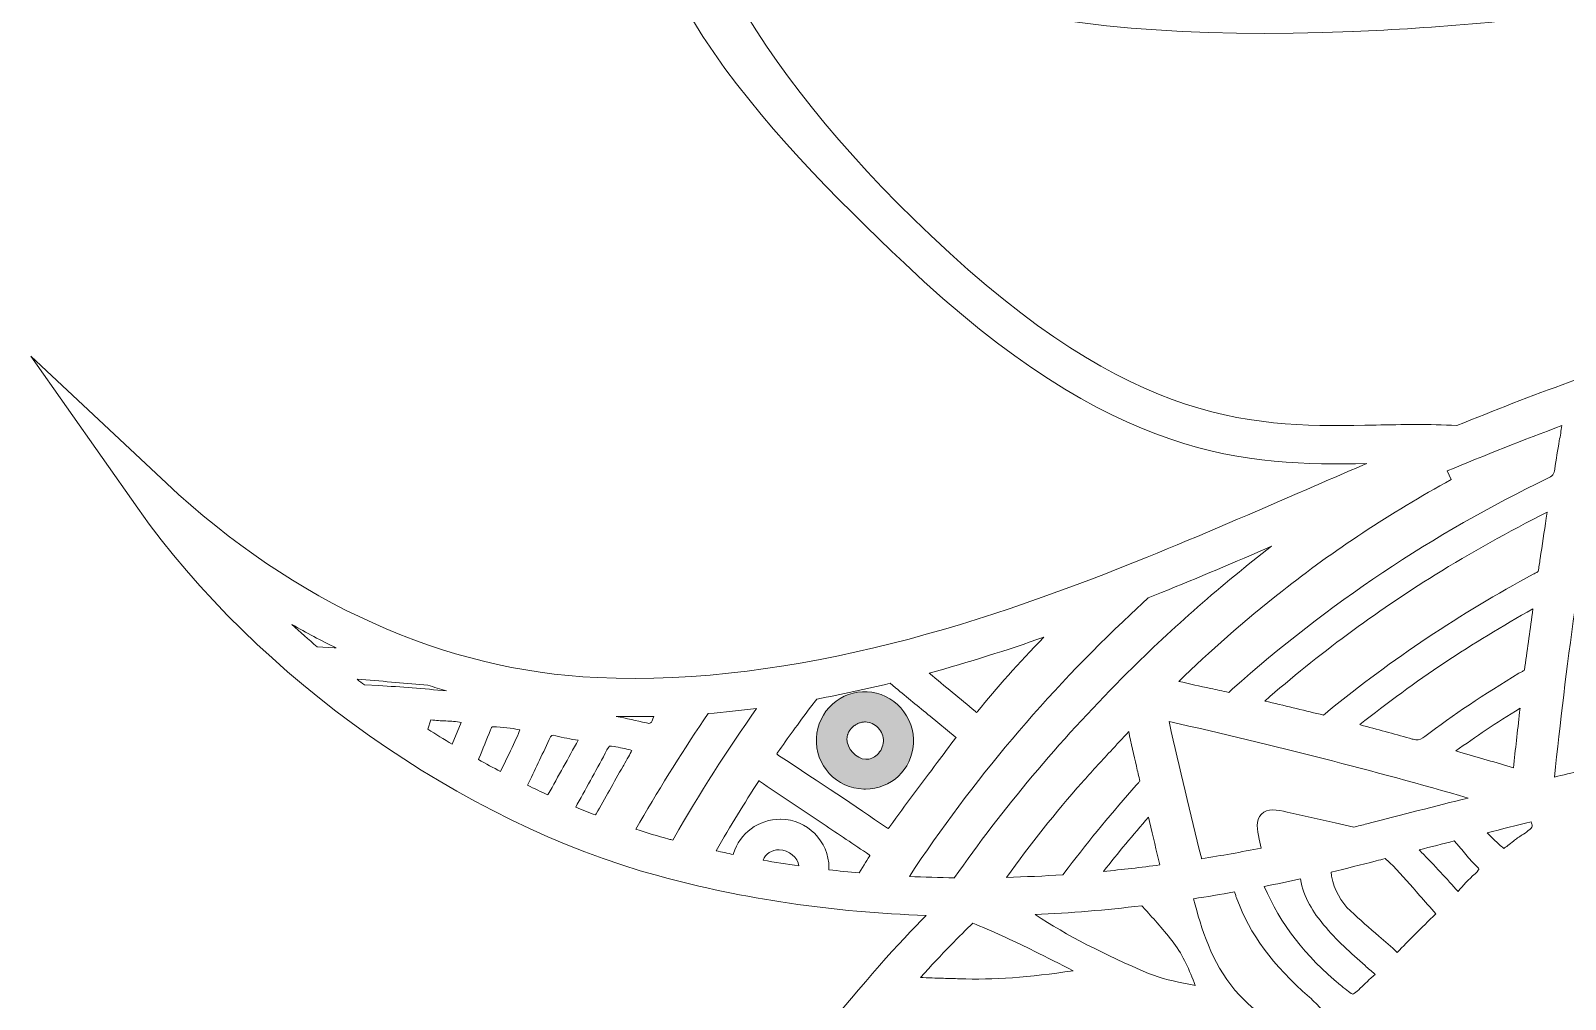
# Model space of a CAD drawing. Extents: x 126 to 2875, y -2951 to -49.
# Drawn here: x 126 to 761, y -1229 to -828 of the extents above; entities that cross this region are included whole.
import ezdxf

# ---------------------------------------------------------------- set-up
doc = ezdxf.new("R2010")
doc.units = 0
doc.header["$MEASUREMENT"] = 0
doc.layers.add('Layer 1', color=7, linetype='Continuous')

# ---------------------------------------------------------------- blocks, each defined once
blk = doc.blocks.new('block 2')
at = {"layer": 'Layer 1', "true_color": 0xd7dbf4}
h = blk.add_hatch(color=254, dxfattribs=at)
h.dxf.hatch_style = 2
edge = h.paths.add_edge_path()
edge.add_spline(control_points=[(472.1082904655314, -1102.026136994475), (466.7982476969146, -1101.752519070153), (461.7038529533975, -1103.567363381757), (457.758808078429, -1107.132898649827), (453.7673872840851, -1110.740172245332), (451.4207657636298, -1115.707033210565), (451.1510124992574, -1121.119103001813), (450.8773945749354, -1126.615422379926), (452.7409336018836, -1131.831167445811), (456.3992207087058, -1135.805583736383), (460.0745123193001, -1139.800096258687), (465.1526754910346, -1142.101887723744), (470.6984625164832, -1142.28584553727), (470.9318879773464, -1142.293574857167), (471.162994642239, -1142.297439517115), (471.3941013071317, -1142.297439517115), (481.9956364766176, -1142.296666585125), (490.6656146040687, -1134.224164885643), (491.2731391479019, -1123.634996627992), (491.5892683316533, -1118.110078766262), (489.7388691485276, -1112.809311181518), (486.0612587419646, -1108.709679908628), (482.4423911666117, -1104.674974922867), (477.4871241812243, -1102.301300782776), (472.1082904655314, -1102.026136994475)], knot_values=[0, 0, 0, 0, 1, 1, 1, 2, 2, 2, 3, 3, 3, 4, 4, 4, 5, 5, 5, 6, 6, 6, 7, 7, 7, 8, 8, 8, 8], degree=3, periodic=1)
edge = h.paths.add_edge_path()
edge.add_spline(control_points=[(476.2218345142346, -1128.12959614757), (474.8514260966558, -1129.392567018593), (473.203535094809, -1130.053423869709), (471.6167057201392, -1129.973811874779), (467.5897300542738, -1129.789854061251), (463.6261348115559, -1125.474574763262), (463.7629437737169, -1121.423638205717), (463.7786922629884, -1120.958526380964), (463.8503817050305, -1120.500370944121), (463.9692199984374, -1120.054775652119), (464.0039053214668, -1119.924536611861), (464.0697977735917, -1119.803959221481), (464.1125988824997, -1119.67603897721), (464.2164616186083, -1119.365900016368), (464.3176190927543, -1119.054215191562), (464.4659254182543, -1118.760307802515), (464.5367453118024, -1118.6198274134), (464.6365501549672, -1118.494225965096), (464.7167418488943, -1118.358189934926), (464.8734538097769, -1118.092494563492), (465.0242721642544, -1117.823320998115), (465.214026967692, -1117.57675569343), (465.3200152667732, -1117.439173799281), (465.45093062252, -1117.321108437862), (465.5662907219639, -1117.190289698625), (465.762712063829, -1116.967685285617), (465.9530465662638, -1116.739670348685), (466.1742017317965, -1116.538708031385), (466.3170009168653, -1116.409435156111), (466.4804760326797, -1116.304316405523), (466.6324537851315, -1116.18509164613), (466.8535123341599, -1116.011375181462), (467.0685806602678, -1115.830315862899), (467.3068369460771, -1115.679980590929), (467.4867368666464, -1115.566746054443), (467.6830615920071, -1115.483076166569), (467.8714637644744, -1115.384334104894), (468.1036332108606, -1115.262404083531), (468.3307785993011, -1115.130619179308), (468.5740589430306, -1115.032456816629), (468.7845862937056, -1114.947627530764), (469.0067076242203, -1114.897386951441), (469.2239981297871, -1114.831687732323), (469.4623510320898, -1114.759805057289), (469.697032507428, -1114.675748703417), (469.9419553316484, -1114.62802015307), (470.1674582396217, -1114.58434949565), (470.3993378365058, -1114.578745738727), (470.6288986374193, -1114.556910410025), (470.9148834735743, -1114.529857790389), (471.1985495137606, -1114.484061569994), (471.4883990098651, -1114.493529986878), (473.3588944247194, -1114.553045750079), (475.2402108874294, -1115.452738585984), (476.6500388364775, -1116.961501829701), (478.1124261608193, -1118.525143244682), (478.9100919740968, -1120.562591969294), (478.8397551630414, -1122.549800114579), (478.7655536920402, -1124.631305962597), (477.8117556168609, -1126.664890027259), (476.2218345142346, -1128.12959614757)], knot_values=[0, 0, 0, 0, 1, 1, 1, 2, 2, 2, 3, 3, 3, 4, 4, 4, 5, 5, 5, 6, 6, 6, 7, 7, 7, 8, 8, 8, 9, 9, 9, 10, 10, 10, 11, 11, 11, 12, 12, 12, 13, 13, 13, 14, 14, 14, 15, 15, 15, 16, 16, 16, 17, 17, 17, 18, 18, 18, 19, 19, 19, 20, 20, 20, 20], degree=3, periodic=1)
at = {"layer": 'Layer 1', "lineweight": 0}
for points, knots in [([(2818.524211011085, -1015.732724713489), (2765.289293158712, -1065.485390719678), (2703.632508347553, -1093.297995734794), (2640.235080695791, -1096.147216281504), (2556.686156676918, -1099.867337947495), (2474.704352266985, -1071.453005378458), (2412.604677425781, -1046.283827767809), (2390.459016525485, -1037.308541504462), (2368.107369249956, -1027.604960073893), (2346.484210374627, -1018.233739398871), (2338.268523024075, -1014.672068790751), (2330.02133869494, -1011.094553076851), (2321.710773942657, -1007.532882468731), (2370.513506533611, -1008.435280566591), (2426.265477410143, -1007.200521713199), (2513.091246598957, -924.6488731939098), (2568.779837052352, -871.6985875467253), (2642.166251271825, -798.1065734180011), (2625.814102099645, -711.8667832938136), (2622.521411823909, -694.4858616434612), (2611.09245295955, -653.0912957069086), (2560.08937622717, -612.5357474451012), (2565.360772396307, -622.3659931054444), (2601.863645003614, -692.8712067171673), (2569.539629198138, -747.6893791337607), (2554.200793864336, -773.7132262919258), (2526.783736794892, -791.7273724747611), (2470.034683651764, -803.9795039080473), (2455.629550161411, -807.0820529143402), (2439.863283437353, -809.4408481136379), (2422.814722542535, -811.0394647011417), (2491.942667965261, -734.7879848291814), (2533.749013419267, -634.6339696445284), (2547.109142859666, -512.9989184541464), (2561.910017528702, -378.4152274913304), (2538.086321278955, -252.2371719155199), (2515.497383882612, -170.0971096807243), (2510.843173907186, -153.2069032272702), (2505.698538584344, -136.2374712448873), (2500.205697400175, -119.648031951896), (2496.106066127286, -107.3166749896645), (2491.024424761603, -97.85057691291513), (2485.025313124243, -91.28133131671893), (2485.025313124243, -91.28133131671893), (2489.077409079779, -88.9068842446377), (2489.077409079779, -88.9068842446377), (2488.222932765257, -87.43464203744225), (2467.533475733388, -52.7519276491621), (2420.582494956543, -50.34579036550713), (2390.205494832895, -48.79451586236246), (2356.108566276253, -61.25244043789644), (2319.209759257272, -87.40304844236016), (2293.723872763872, -105.4804784318549), (2266.781782402053, -130.206379546471), (2238.636623398408, -161.3275199431009), (2186.921289837606, -191.9736936321442), (2146.460618977511, -219.3906540850694), (2111.334724709704, -247.5515615780168), (2059.017663594987, -289.5001265181108), (2001.366212353983, -329.6282433896795), (1934.359192310749, -338.9836189589023), (1877.451688109752, -346.9301327440789), (1826.290160319499, -329.1850635101327), (1772.121154157689, -310.3952800757161), (1744.150291317696, -300.6916986451652), (1715.229495062475, -290.6556598425777), (1685.517216449891, -284.5295941259246), (1598.596763092341, -266.5946734720128), (1534.898085197627, -282.0127343347631), (1500.310344827599, -329.0583992803258), (1465.72260445755, -282.0127343347631), (1402.023926562834, -266.610421961308), (1315.1034732053, -284.5295941259246), (1285.391194592718, -290.6556598425777), (1256.470398337496, -300.6916986451652), (1228.499535497503, -310.3952800757161), (1174.330529335674, -329.1850635101327), (1123.169001545441, -346.9301327440789), (1066.261497344426, -338.9836189589023), (999.2544773011896, -329.6282433896795), (941.6030260601883, -289.5001265181108), (889.2859649454886, -247.5515615780168), (854.1600706776799, -219.3906540850694), (813.7152449233608, -191.9736936321442), (761.9840662567849, -161.3275199431009), (733.8388106366192, -130.206379546471), (706.8968168913007, -105.4804784318549), (681.4110270144074, -87.40304844236016), (644.5121233789278, -61.25244043789644), (610.4150982057936, -48.77867075657923), (580.0380014656412, -50.34579036550713), (533.0872139218036, -52.7519276491621), (512.3978535064207, -87.43464203744225), (511.5430873424057, -88.9068842446377), (511.5430873424057, -88.9068842446377), (515.5954731474349, -91.28133131671893), (515.5954731474349, -91.28133131671893), (509.5960716605796, -97.85057691291513), (504.5147201443915, -107.3166749896645), (500.4306441277886, -119.648031951896), (494.9061127320592, -136.2533163506687), (489.7614774092172, -153.2226517165582), (485.1234023890656, -170.0971096807243), (462.5344649927256, -252.2371719155199), (438.7108653594814, -378.4152274913304), (453.5116434120109, -512.9989184541464), (466.8718694689187, -634.6339696445284), (508.6779250734262, -734.7879848291814), (577.8059671126566, -811.0394647011417), (560.7575028343244, -809.4408481136379), (544.9911394937817, -807.0820529143402), (530.586199236418, -803.9795039080473), (473.8368562437781, -791.7273724747611), (446.4198957908566, -773.7132262919258), (431.080963840549, -747.6893791337607), (398.7568514185705, -692.8712067171673), (435.2600138753705, -622.3659931054444), (440.5313134280032, -612.5357474451012), (389.5281400791364, -653.0912957069086), (378.0991812147613, -694.4858616434612), (374.8065875555285, -711.8667832938136), (358.4545349998525, -798.1065734180011), (431.8408526028388, -871.6985875467253), (487.5295396727206, -924.6488731939098), (574.3551156285293, -1007.200521713199), (630.1071831215822, -1008.435280566591), (678.9099157125229, -1007.532882468731), (670.5993509602404, -1011.094553076851), (662.3521666311071, -1014.672068790751), (654.1365758970524, -1018.233739398871), (632.513223788731, -1027.604960073893), (610.1617697461925, -1037.308541504462), (588.0161088458981, -1046.283827767809), (525.9164340046927, -1071.453005378458), (443.9030359996787, -1099.883183053273), (360.3858021923907, -1096.147216281504), (296.9880846911356, -1093.297995734794), (235.3315897294715, -1065.485390719678), (182.09647864409, -1015.732724713489), (182.09647864409, -1015.732724713489), (125.8695410599385, -963.1464900334086), (125.8695410599385, -963.1464900334086), (125.8695410599385, -963.1464900334086), (170.2242432836874, -1026.069337443549), (170.2242432836874, -1026.069337443549), (219.7710195311383, -1096.337357550949), (304.3963479620406, -1156.078430425852), (385.8399018577102, -1178.255781537733), (421.0133314428867, -1187.832602121987), (457.959770395727, -1193.278101221782), (496.5366127641346, -1194.591892371125), (485.6458077975376, -1205.656800268374), (470.2910307414559, -1222.35696206889), (453.0525218101839, -1244.471125990602), (422.7071152816234, -1283.39617422035), (380.7268601299556, -1347.015433353128), (353.0408227281232, -1429.060618186209), (321.9039338421835, -1521.347538347605), (314.8438764326029, -1617.623367274384), (332.0665402580753, -1715.181490371939), (353.5315379250196, -1836.784947967237), (412.9718436394805, -1960.620246682542), (508.7570539858634, -2083.268321861808), (508.7570539858634, -2083.268321861808), (517.3525407928164, -2094.254004230128), (517.3525407928164, -2094.254004230128), (517.3525407928164, -2094.254004230128), (522.3863569916421, -2081.242080651053), (522.3863569916421, -2081.242080651053), (522.5921501338753, -2080.70373352028), (544.0255542057503, -2026.566417570048), (607.2807623714207, -1966.445448622244), (618.5514634109122, -1955.744591692084), (631.6267674131532, -1944.410703462454), (646.6807773087739, -1932.902519069155), (644.9237096633997, -1962.852087802548), (643.5939767917744, -2025.774935212688), (654.9913420610565, -2105.746343517647), (664.2358985062901, -2170.695432138538), (680.0497005476964, -2233.270073687368), (701.9578780942002, -2291.744697497306), (729.3589934413458, -2364.830054706832), (766.4320966239784, -2431.678623692198), (812.1639704202144, -2490.438459406301), (814.047605678893, -2493.208647657062), (839.6283695740212, -2531.247336127706), (859.4944608039577, -2587.315822653989), (878.3161276829424, -2640.424366126066), (895.7287395448684, -2721.139721471016), (871.8733530835625, -2804.055614190402), (871.8733530835625, -2804.055614190402), (865.620719753605, -2825.8368376576), (865.620719753605, -2825.8368376576), (865.620719753605, -2825.8368376576), (884.077949199499, -2812.682694592422), (884.077949199499, -2812.682694592422), (885.6450688084215, -2811.574696585325), (922.9239651332982, -2784.711445286444), (954.1558280374547, -2735.73460976483), (978.8026968561198, -2697.078735100473), (1003.275269511139, -2637.970693525043), (992.890928230735, -2564.046318640805), (993.4768106788588, -2564.790265680793), (994.0306164494259, -2565.486677403434), (994.5372733686027, -2566.167244020293), (1016.207967561287, -2595.309871756534), (1039.762683478658, -2622.726928825963), (1064.504236466061, -2647.626932871237), (1109.207144551116, -2692.646356606048), (1155.366642970602, -2726.775168607262), (1201.715702960541, -2749.110584311009), (1255.678915980135, -2775.103127723607), (1310.132940813114, -2785.138876676698), (1363.637032230862, -2778.933778664112), (1378.865338290151, -2809.500920057202), (1404.335186444764, -2833.213700566437), (1428.997707136231, -2856.198379141457), (1455.195850458064, -2880.591726267532), (1479.93759667846, -2903.623940159923), (1493.044397659262, -2933.90586964885), (1493.044397659262, -2933.90586964885), (1500.310344827599, -2950.66960510549), (1500.310344827599, -2950.66960510549), (1500.310344827599, -2950.66960510549), (1507.576291995912, -2933.90586964885), (1507.576291995912, -2933.90586964885), (1520.683092976713, -2903.623940159923), (1545.424839197127, -2880.591726267532), (1571.622982518944, -2856.198379141457), (1596.285503210416, -2833.213700566437), (1621.755351365024, -2809.500920057202), (1636.983657424313, -2778.933778664112), (1690.487748842061, -2785.138876676698), (1744.941773675058, -2775.103127723607), (1798.904986694641, -2749.110584311009), (1845.254046684571, -2726.775168607262), (1891.429390209851, -2692.646356606048), (1936.11645318913, -2647.626932871237), (1960.858006176535, -2622.726928825963), (1984.412722093886, -2595.325716862313), (2006.083416286572, -2566.183475592075), (2006.590073205767, -2565.502522509229), (2007.143878976316, -2564.790265680793), (2007.729761424442, -2564.046318640805), (1997.345420144036, -2637.970693525043), (2021.817992799057, -2697.078735100473), (2046.464861617736, -2735.73460976483), (2077.696724521895, -2784.711445286444), (2114.975620846755, -2811.574696585325), (2116.542740455694, -2812.682694592422), (2116.542740455694, -2812.682694592422), (2134.999969901572, -2825.8368376576), (2134.999969901572, -2825.8368376576), (2134.999969901572, -2825.8368376576), (2128.747336571629, -2804.055614190402), (2128.747336571629, -2804.055614190402), (2104.891950110308, -2721.139721471016), (2122.304561972232, -2640.424366126066), (2141.126228851215, -2587.315822653989), (2161.008165186951, -2531.215645916132), (2186.588929082074, -2493.176957445488), (2188.45671923496, -2490.438459406301), (2234.188593031202, -2431.678623692198), (2271.261696213827, -2364.830054706832), (2298.647063071698, -2291.744697497306), (2320.570892490974, -2233.270073687368), (2336.384694532397, -2170.695432138538), (2345.629347594117, -2105.746343517647), (2357.026616246912, -2025.774935212688), (2355.696979991775, -1962.852087802548), (2353.939912346399, -1932.902519069155), (2368.993922242036, -1944.410703462454), (2382.069226244264, -1955.744591692084), (2393.339734050762, -1966.445448622244), (2456.594942216434, -2026.566417570048), (2478.028346288309, -2080.70373352028), (2478.234332663535, -2081.242080651053), (2478.234332663535, -2081.242080651053), (2483.252207140078, -2094.285694441702), (2483.252207140078, -2094.285694441702), (2483.252207140078, -2094.285694441702), (2491.863828902322, -2083.268321861808), (2491.863828902322, -2083.268321861808), (2587.648652782704, -1960.620246682542), (2647.089055113651, -1836.784947967237), (2668.5541493971, -1715.181490371939), (2685.777006455581, -1617.623367274384), (2678.716659196485, -1521.347538347605), (2647.579866927052, -1429.060618186209), (2619.893829525237, -1347.015433353128), (2577.913574373568, -1283.39617422035), (2547.568264461497, -1244.471125990602), (2530.329562297233, -1222.35696206889), (2514.974881857637, -1205.656800268374), (2504.083883658048, -1194.591892371125), (2542.660919259466, -1193.278101221782), (2579.607454828794, -1187.832602121987), (2614.780884413969, -1178.255781537733), (2696.224341693134, -1156.078430425852), (2780.84957350753, -1096.337357550949), (2830.396446371487, -1026.069337443549), (2830.396446371487, -1026.069337443549), (2874.751148595235, -963.1464900334086), (2874.751148595235, -963.1464900334086), (2874.751148595235, -963.1464900334086), (2818.524211011085, -1015.732724713489), (2818.524211011085, -1015.732724713489)], [0, 0, 0, 0, 1, 1, 1, 2, 2, 2, 3, 3, 3, 4, 4, 4, 5, 5, 5, 6, 6, 6, 7, 7, 7, 8, 8, 8, 9, 9, 9, 10, 10, 10, 11, 11, 11, 12, 12, 12, 13, 13, 13, 14, 14, 14, 15, 15, 15, 16, 16, 16, 17, 17, 17, 18, 18, 18, 19, 19, 19, 20, 20, 20, 21, 21, 21, 22, 22, 22, 23, 23, 23, 24, 24, 24, 25, 25, 25, 26, 26, 26, 27, 27, 27, 28, 28, 28, 29, 29, 29, 30, 30, 30, 31, 31, 31, 32, 32, 32, 33, 33, 33, 34, 34, 34, 35, 35, 35, 36, 36, 36, 37, 37, 37, 38, 38, 38, 39, 39, 39, 40, 40, 40, 41, 41, 41, 42, 42, 42, 43, 43, 43, 44, 44, 44, 45, 45, 45, 46, 46, 46, 47, 47, 47, 48, 48, 48, 49, 49, 49, 50, 50, 50, 51, 51, 51, 52, 52, 52, 53, 53, 53, 54, 54, 54, 55, 55, 55, 56, 56, 56, 57, 57, 57, 58, 58, 58, 59, 59, 59, 60, 60, 60, 61, 61, 61, 62, 62, 62, 63, 63, 63, 64, 64, 64, 65, 65, 65, 66, 66, 66, 67, 67, 67, 68, 68, 68, 69, 69, 69, 70, 70, 70, 71, 71, 71, 72, 72, 72, 73, 73, 73, 74, 74, 74, 75, 75, 75, 76, 76, 76, 77, 77, 77, 78, 78, 78, 79, 79, 79, 80, 80, 80, 81, 81, 81, 82, 82, 82, 83, 83, 83, 84, 84, 84, 85, 85, 85, 86, 86, 86, 87, 87, 87, 88, 88, 88, 89, 89, 89, 90, 90, 90, 91, 91, 91, 92, 92, 92, 93, 93, 93, 94, 94, 94, 95, 95, 95, 96, 96, 96, 97, 97, 97, 98, 98, 98, 99, 99, 99, 100, 100, 100, 101, 101, 101, 102, 102, 102, 102]), ([(498.4519382343869, -913.1882241179846), (423.4353138323213, -841.8599345538332), (387.1536930070552, -774.6156243897858), (390.5729508960912, -713.3072386729491), (391.7917680272012, -691.6839831811267), (397.9812141670036, -673.5748629800582), (405.5002965619251, -659.1699227226964), (398.4402391523263, -687.7582616059008), (396.8256808425367, -724.0714760262363), (417.8157118018707, -756.3323046415753), (452.7359095439397, -810.0104989899792), (538.453487492653, -834.2457815241887), (673.163746068768, -828.721250128463), (673.163746068768, -828.721250128463), (673.2112813861413, -828.7687854458163), (673.2112813861413, -828.7687854458163), (673.2271264919173, -828.7529403400367), (673.258816703491, -828.7370952342408), (673.2745651927844, -828.721250128463), (706.9442555921696, -827.3440785559724), (743.6690562969789, -824.0989235975867), (783.4489673072248, -819.0018235921161), (951.7496907537998, -797.4101616953631), (1079.985677751935, -825.4127147469299), (1164.563567481976, -902.2657289398176), (1221.9301932848, -954.3928420180673), (1247.827472829679, -1019.88008453674), (1259.446572963475, -1065.643455311561), (1265.01844644358, -1087.599361408411), (1267.931047413419, -1107.227969284548), (1269.450631704992, -1122.377049814892), (1267.392893515659, -1118.435483133886), (1265.255929797381, -1114.525606664438), (1263.023895444386, -1110.647227173573), (1221.344504069685, -1038.100023861822), (1151.820624235271, -981.540725522138), (1072.276647320566, -955.5008400251845), (995.5345488681969, -930.3633526261074), (904.9415091620222, -931.3764732314739), (810.2803351615357, -958.4609763123954), (778.2884868786014, -967.6105587393904), (746.9300563611405, -979.2928460633411), (716.188812037396, -991.8458412736), (716.188812037396, -991.8458412736), (716.1729669316037, -991.8458412736), (716.1729669316037, -991.8458412736), (716.1729669316037, -991.8458412736), (716.1729669316037, -991.8458412736), (716.1571218258223, -991.8458412736), (704.8230403631778, -991.1809265295451), (693.6157197468356, -991.402564777567), (682.7881985868835, -991.624009792582), (633.7479826421213, -992.6056334193854), (583.0455764537155, -993.6185607917778), (498.4519382343869, -913.1882241179846)], [0, 0, 0, 0, 1, 1, 1, 2, 2, 2, 3, 3, 3, 4, 4, 4, 5, 5, 5, 6, 6, 6, 7, 7, 7, 8, 8, 8, 9, 9, 9, 10, 10, 10, 11, 11, 11, 12, 12, 12, 13, 13, 13, 14, 14, 14, 15, 15, 15, 16, 16, 16, 17, 17, 17, 18, 18, 18, 18]), ([(713.893493877752, -1014.18125697735), (713.893493877752, -1014.18125697735), (712.1838649332285, -1010.635431475024), (712.1838649332285, -1010.635431475024), (727.886847850642, -1004.097972706906), (743.7323401036219, -997.7661138480235), (759.7359935649938, -991.8458412736), (759.3877877036857, -993.9511147803059), (759.0237367365798, -996.0405431812105), (758.6438406636744, -998.1301648151293), (757.9791191526101, -1001.929125544062), (757.2825141969815, -1005.870692225068), (756.7443602992216, -1009.812258906089), (756.4751867338282, -1011.854345222637), (755.7785817781923, -1012.725053108925), (753.6735015045024, -1013.738173714308), (706.5010757126211, -1036.485368935528), (662.6529337915699, -1065.786061263636), (623.3478928724462, -1100.864420214091), (623.0629708177576, -1101.117748673674), (622.7780487630944, -1101.386922239068), (622.4931267084239, -1101.67174767723), (622.3031786719721, -1101.87773405247), (622.0340051065969, -1102.130869279059), (621.8282119643691, -1102.320817315507), (619.2955070674097, -1101.750973206174), (616.7469570646745, -1101.196974202616), (614.2141555512289, -1100.64297519906), (609.9243830088953, -1099.708886889624), (605.507849620265, -1098.743301601593), (601.154696654784, -1097.730180996225), (613.8342594783235, -1085.335636843836), (627.8593036627872, -1073.083505410534), (643.9264341638109, -1060.356407269621), (665.0906646702942, -1043.577019940196), (688.6293422488679, -1028.048043336948), (713.893493877752, -1014.18125697735)], [0, 0, 0, 0, 1, 1, 1, 2, 2, 2, 3, 3, 3, 4, 4, 4, 5, 5, 5, 6, 6, 6, 7, 7, 7, 8, 8, 8, 9, 9, 9, 10, 10, 10, 11, 11, 11, 12, 12, 12, 12]), ([(821.5508429680385, -1026.607684574303), (821.5508429680385, -1026.607684574303), (830.4787871470116, -1032.971233644759), (830.4787871470116, -1032.971233644759), (840.4671940157377, -1040.110419966797), (850.2026588908784, -1047.977708223028), (859.6053765444785, -1055.576016146895), (869.4038353767601, -1063.490839720498), (879.5506933033457, -1071.674643626484), (890.06160219705, -1079.13034559826), (891.1379099925934, -1079.890137744045), (892.8793257651841, -1081.124896597437), (893.370137578585, -1081.726430918348), (893.1799963091407, -1082.913654454389), (891.1854453099431, -1086.459673189724), (889.5549452778732, -1089.324738842211), (889.1908943107655, -1089.989653586272), (888.8109982378619, -1090.638529991556), (888.4311021649801, -1091.287599629821), (886.5316218005037, -1094.595941778358), (884.5687610129016, -1098.031044773175), (883.1440541230413, -1101.909231031035), (883.065021827103, -1102.130869279059), (883.0016414039555, -1102.304972209715), (882.9224158750321, -1102.463230034591), (882.7324678385803, -1102.33666242129), (882.4791393789792, -1102.178404596427), (882.1784688350208, -1101.940921242609), (871.2876638684311, -1093.836149632571), (860.1437236752308, -1085.715532916724), (849.3636412161459, -1077.848244660488), (839.3908862202179, -1070.56664561937), (829.0857704687378, -1063.047563224449), (819.018138071081, -1055.560171041099), (817.023587071887, -1054.087928833887), (814.9658488825489, -1052.821673001912), (812.9712978833732, -1051.6027592543), (810.1694194210368, -1049.893033693283), (807.5257987835639, -1048.294223872783), (805.2779193247816, -1046.204795471858), (802.1912154242864, -1043.37122679795), (799.595323337172, -1043.450259093901), (797.9648233051021, -1044.004451330449), (794.0864438142316, -1045.33408758557), (793.3108065626539, -1049.95641411643), (793.0574781030709, -1051.475998408003), (792.0918928150395, -1057.269703369122), (791.0946173154452, -1063.079253436023), (790.1131869216379, -1068.888610269929), (788.1029840496731, -1080.713310312978), (786.0133624157506, -1092.94959664049), (784.0980369454983, -1105.011973270337), (782.8949683036835, -1112.562745876832), (781.6918996618433, -1120.619788936525), (780.3145348563603, -1130.386944023217), (780.3145348563603, -1130.386944023217), (780.1089349471231, -1131.874838103216), (780.1089349471231, -1131.874838103216), (779.3966781187091, -1132.048941033872), (778.684228057281, -1132.207198858749), (777.9559328900768, -1132.365649916617), (777.9559328900768, -1132.365649916617), (777.9400877842791, -1132.349804810839), (777.9400877842791, -1132.349804810839), (777.9400877842791, -1132.349804810839), (777.9244359114955, -1132.365649916617), (777.9244359114955, -1132.365649916617), (770.9435074143321, -1133.964266504125), (763.8360113038898, -1135.610611641994), (756.6334445587008, -1137.320143970015), (761.2240808779889, -1092.648926096532), (767.7775779848916, -1045.88808658913), (776.6579868465133, -994.3783529375651), (776.6579868465133, -994.3627010647615), (776.6579868465133, -994.3468559589855), (776.6738319523074, -994.3310108531878), (776.7372123754549, -994.3783529375651), (776.8003995656118, -994.4258882549166), (776.8796250945352, -994.4734235722863), (791.6804997635691, -1005.301041348725), (806.8608840395018, -1016.12846589217), (821.5508429680385, -1026.607684574303)], [0, 0, 0, 0, 1, 1, 1, 2, 2, 2, 3, 3, 3, 4, 4, 4, 5, 5, 5, 6, 6, 6, 7, 7, 7, 8, 8, 8, 9, 9, 9, 10, 10, 10, 11, 11, 11, 12, 12, 12, 13, 13, 13, 14, 14, 14, 15, 15, 15, 16, 16, 16, 17, 17, 17, 18, 18, 18, 19, 19, 19, 20, 20, 20, 21, 21, 21, 22, 22, 22, 23, 23, 23, 24, 24, 24, 25, 25, 25, 26, 26, 26, 27, 27, 27, 27]), ([(753.2619152200232, -1030.185200288219), (752.3912073337387, -1035.947021804755), (751.5521896590062, -1041.424211116124), (750.7131719842973, -1046.853865110137), (750.4441916519127, -1048.658274839891), (750.1591729807378, -1050.46287780262), (749.8899994153626, -1052.267480765364), (749.6368641887539, -1052.457428801812), (749.05098174063, -1052.758292578765), (748.6395886891669, -1052.963892488002), (748.3704151237898, -1053.106498440093), (748.1172798971811, -1053.233066053381), (747.8637582045894, -1053.375478772476), (717.8033703471856, -1069.521834802414), (689.2467216755731, -1088.596443675007), (663.0169847586758, -1110.045692852662), (662.716217598213, -1110.283176206465), (662.4312955435425, -1110.536504666063), (662.1463734888721, -1110.789639892668), (661.8297612226352, -1111.074658563826), (661.3707362373107, -1111.470399742506), (661.0858141826238, -1111.660347778954), (653.6458607001432, -1109.919125239359), (646.2059072176571, -1108.130367382408), (638.2593934324805, -1106.215041912155), (638.2593934324805, -1106.215041912155), (636.708118929334, -1105.850990945049), (636.708118929334, -1105.850990945049), (658.9804440594316, -1086.427982978148), (682.329173601559, -1069.126093623732), (707.1817389459711, -1053.644652337853), (722.0932395060236, -1044.368502297555), (737.5588356861235, -1035.72557678974), (753.6418112929287, -1027.699837475622), (753.6418112929287, -1027.699837475622), (753.2619152200232, -1030.185200288219), (753.2619152200232, -1030.185200288219)], [0, 0, 0, 0, 1, 1, 1, 2, 2, 2, 3, 3, 3, 4, 4, 4, 5, 5, 5, 6, 6, 6, 7, 7, 7, 8, 8, 8, 9, 9, 9, 10, 10, 10, 11, 11, 11, 12, 12, 12, 12]), ([(489.5873744785631, -1178.445536341174), (515.7062922714513, -1138.934798896309), (546.5108204018406, -1102.447384928812), (581.1618445785325, -1069.996608277042), (581.1618445785325, -1069.996608277042), (588.4909789370204, -1063.142440626176), (588.4909789370204, -1063.142440626176), (590.3272721113235, -1062.414338691964), (592.163468669135, -1061.670198418964), (593.9680716318808, -1060.942096484752), (609.1961844581792, -1054.76868868374), (624.4718326018256, -1048.278378766987), (639.5415909867561, -1041.78826208323), (618.8680756771546, -1057.696941526385), (598.843630005852, -1075.22046912881), (579.895492130051, -1094.089478092155), (553.7765743371629, -1120.081828271756), (530.2854320759552, -1147.783710779364), (510.0550966459132, -1176.435140236201), (510.0550966459132, -1176.435140236201), (508.2821838947466, -1178.920503048797), (508.2821838947466, -1178.920503048797), (508.2821838947466, -1178.920503048797), (508.3613128071838, -1179.015573683519), (508.3613128071838, -1179.015573683519), (502.0611441598749, -1178.936348154577), (495.7925691076371, -1178.746400118127), (489.5873744785631, -1178.445536341174)], [0, 0, 0, 0, 1, 1, 1, 2, 2, 2, 3, 3, 3, 4, 4, 4, 5, 5, 5, 6, 6, 6, 7, 7, 7, 8, 8, 8, 9, 9, 9, 9]), ([(744.2230553005365, -1093.076357486785), (743.9539783516475, -1093.266305523221), (743.4474180489569, -1093.535479088612), (743.0833670818511, -1093.725233892053), (742.6876259031715, -1093.947065373071), (742.2918847244919, -1094.152665282309), (741.9277371408925, -1094.374496763325), (727.4595130768912, -1103.064957588511), (714.7165698301806, -1111.612812461604), (702.9709986995686, -1120.524911534794), (702.7019217506977, -1120.714859571246), (702.4644383968962, -1120.889155734894), (702.2112065537831, -1121.047220326778), (700.8181898755147, -1121.93377331886), (699.6942501461353, -1122.092031143722), (698.1271305371893, -1121.696289965041), (698.0163114131801, -1121.664792986476), (697.9054922891692, -1121.64894788068), (697.7947697816571, -1121.617257669106), (691.2571177805485, -1119.701932198854), (684.624491761203, -1117.928826214689), (677.5961245631961, -1116.061036061807), (677.0737191547078, -1115.918430109716), (676.5354686404435, -1115.776017390632), (676.0131598484759, -1115.633604671551), (699.0135869127671, -1097.397820240692), (722.5839547029218, -1081.647398622414), (747.6898485069278, -1067.748922051258), (747.6898485069278, -1067.748922051258), (747.4838621317076, -1069.300196554403), (747.4838621317076, -1069.300196554403), (746.3758641245904, -1077.49984556617), (745.3311499241418, -1085.303946632263), (744.2230553005365, -1093.076357486785)], [0, 0, 0, 0, 1, 1, 1, 2, 2, 2, 3, 3, 3, 4, 4, 4, 5, 5, 5, 6, 6, 6, 7, 7, 7, 8, 8, 8, 9, 9, 9, 10, 10, 10, 11, 11, 11, 11]), ([(251.4303138255482, -1083.847549530847), (251.4303138255482, -1083.847549530847), (244.4494819448964, -1083.404466267792), (244.4494819448964, -1083.404466267792), (240.8878113367746, -1080.365104451652), (237.3735794295162, -1077.262555445359), (233.9385730511867, -1074.112471121713), (240.0013549611967, -1077.626606412465), (246.1432657836276, -1080.855916265053), (252.3326153069238, -1083.895084848198), (252.3326153069238, -1083.895084848198), (251.4303138255482, -1083.847549530847), (251.4303138255482, -1083.847549530847)], [0, 0, 0, 0, 1, 1, 1, 2, 2, 2, 3, 3, 3, 4, 4, 4, 4]), ([(545.2760615484449, -1079.431209375209), (534.7968428663144, -1090.274479024451), (525.7580795633157, -1100.357956527889), (517.7958172888457, -1110.172453698957), (517.6533079532792, -1110.34636339662), (517.5267403399748, -1110.473124242915), (517.4317663217398, -1110.584039983432), (517.2575667745978, -1110.473124242915), (517.0517736323536, -1110.299021312258), (516.7826966834755, -1110.077383064236), (510.6724760726038, -1104.980283058763), (504.4039010203824, -1099.788112418551), (497.7554298952555, -1094.326961445973), (514.2024564691501, -1089.815357422623), (530.0954840395034, -1084.749947628707), (545.2760615484449, -1079.431209375209)], [0, 0, 0, 0, 1, 1, 1, 2, 2, 2, 3, 3, 3, 4, 4, 4, 5, 5, 5, 5]), ([(264.0465928424501, -1099.170732991848), (263.0334722370799, -1098.410940846061), (262.0203516316933, -1097.635303594494), (261.007231026314, -1096.859666342916), (265.946073206921, -1097.223717310022), (270.6158384386463, -1097.587768277128), (275.158939440581, -1097.983509455808), (275.158939440581, -1097.983509455808), (290.2763297593492, -1099.281455499371), (290.2763297593492, -1099.281455499371), (292.8564733571702, -1100.120473174084), (295.452558677277, -1100.911955531443), (298.0486439973674, -1101.67174767723), (288.4558816908257, -1100.706355622207), (279.1163512273806, -1099.962215349209), (269.9827105226514, -1099.487441874593), (269.9827105226514, -1099.487441874593), (264.0465928424501, -1099.170732991848), (264.0465928424501, -1099.170732991848)], [0, 0, 0, 0, 1, 1, 1, 2, 2, 2, 3, 3, 3, 4, 4, 4, 5, 5, 5, 6, 6, 6, 6]), ([(480.8335332302277, -1158.642632301389), (480.6435851937813, -1158.531909793866), (480.4061984564787, -1158.389497074784), (480.08958619024, -1158.16785882676), (467.2359204360246, -1149.350830388288), (453.0525218101839, -1139.868887205761), (435.449961911806, -1128.329012600891), (435.1017560504979, -1128.107374352865), (434.8642726966909, -1127.933271422211), (434.6901697660187, -1127.790665470118), (434.8009888900351, -1127.600910666679), (434.9592467149077, -1127.347388974085), (435.165039857141, -1127.046718430127), (439.1541418555162, -1121.332238997935), (443.5864237334345, -1115.237863492872), (448.7152139504951, -1108.415192820588), (448.7152139504951, -1108.415192820588), (451.27960905901, -1105.011973270337), (451.27960905901, -1105.011973270337), (461.5372861096248, -1103.12814477865), (471.6523572081487, -1100.943645743018), (481.5934219925193, -1098.50581824779), (481.5934219925193, -1098.50581824779), (483.872895046371, -1100.389646739462), (483.872895046371, -1100.389646739462), (488.6376342963258, -1104.299523208909), (493.4022769297744, -1108.209592911353), (498.1670161797183, -1112.119469380785), (498.1670161797183, -1112.119469380785), (508.6146412667831, -1120.667324253876), (508.6146412667831, -1120.667324253876), (508.6146412667831, -1120.667324253876), (508.8995633214481, -1120.90480760768), (508.8995633214481, -1120.90480760768), (508.8204344090109, -1121.031375220982), (508.7254603907759, -1121.142290961499), (508.6304863725591, -1121.269051807796), (506.1452201764687, -1124.608890934898), (503.6282637688028, -1127.949116527989), (501.127152466931, -1131.289148888085), (494.6687259947439, -1139.91622929012), (487.9727195522692, -1148.828328363314), (481.5458866751515, -1157.740427436507), (481.2451195147069, -1158.16785882676), (481.0077327773915, -1158.452877497932), (480.8335332302277, -1158.642632301389)], [0, 0, 0, 0, 1, 1, 1, 2, 2, 2, 3, 3, 3, 4, 4, 4, 5, 5, 5, 6, 6, 6, 7, 7, 7, 8, 8, 8, 9, 9, 9, 10, 10, 10, 11, 11, 11, 12, 12, 12, 13, 13, 13, 14, 14, 14, 15, 15, 15, 15]), ([(472.1082904655314, -1102.026136994475), (466.7982476969146, -1101.752519070153), (461.7038529533975, -1103.567363381757), (457.758808078429, -1107.132898649827), (453.7673872840851, -1110.740172245332), (451.4207657636298, -1115.707033210565), (451.1510124992574, -1121.119103001813), (450.8773945749354, -1126.615422379926), (452.7409336018836, -1131.831167445811), (456.3992207087058, -1135.805583736383), (460.0745123193001, -1139.800096258687), (465.1526754910346, -1142.101887723744), (470.6984625164832, -1142.28584553727), (470.9318879773464, -1142.293574857167), (471.162994642239, -1142.297439517115), (471.3941013071317, -1142.297439517115), (481.9956364766176, -1142.296666585125), (490.6656146040687, -1134.224164885643), (491.2731391479019, -1123.634996627992), (491.5892683316533, -1118.110078766262), (489.7388691485276, -1112.809311181518), (486.0612587419646, -1108.709679908628), (482.4423911666117, -1104.674974922867), (477.4871241812243, -1102.301300782776), (472.1082904655314, -1102.026136994475)], [0, 0, 0, 0, 1, 1, 1, 2, 2, 2, 3, 3, 3, 4, 4, 4, 5, 5, 5, 6, 6, 6, 7, 7, 7, 8, 8, 8, 8]), ([(391.6493553081209, -1163.423216657126), (391.0953563045632, -1163.280803938029), (390.5412606845175, -1163.138391218945), (389.9872616809635, -1162.99578526687), (385.4599091683185, -1161.761219646454), (380.9326532721834, -1160.399893179758), (376.4053973760483, -1158.927650972546), (385.1433935185842, -1143.58862240575), (394.5936464895358, -1128.344857706668), (404.5188661681123, -1113.623208566578), (404.5188661681123, -1113.623208566578), (406.275933813492, -1111.027123246469), (406.275933813492, -1111.027123246469), (413.0193789568466, -1110.488969348709), (419.7152887828352, -1109.776712520277), (426.3796050137362, -1108.921849739769), (414.1749122813135, -1126.207700755398), (402.6825729937982, -1144.222040171244), (392.1717607165929, -1162.50516668646), (392.1717607165929, -1162.50516668646), (391.6493553081209, -1163.423216657126), (391.6493553081209, -1163.423216657126)], [0, 0, 0, 0, 1, 1, 1, 2, 2, 2, 3, 3, 3, 4, 4, 4, 5, 5, 5, 6, 6, 6, 7, 7, 7, 7]), ([(742.3868587427196, -1108.842624210842), (742.3868587427196, -1108.842624210842), (742.2127558120492, -1110.425588925562), (742.2127558120492, -1110.425588925562), (741.3104543306954, -1118.435483133886), (740.4714366559629, -1125.922875317236), (739.6482640870299, -1133.473647923733), (732.4457939583508, -1131.352336078238), (725.1958851288045, -1129.231217465756), (717.4393193800797, -1126.967492901185), (717.4393193800797, -1126.967492901185), (715.8563546653595, -1126.508564532351), (715.8563546653595, -1126.508564532351), (723.9136875745453, -1120.651479148099), (732.3349748343398, -1115.032070350626), (742.3868587427196, -1108.842624210842)], [0, 0, 0, 0, 1, 1, 1, 2, 2, 2, 3, 3, 3, 4, 4, 4, 5, 5, 5, 5]), ([(300.32811705123, -1123.73837628159), (296.9405493737622, -1121.696289965041), (293.5846719078863, -1119.606861564131), (290.2446395477737, -1117.453859507083), (290.2446395477737, -1117.453859507083), (291.5268371020493, -1113.623208566578), (291.5268371020493, -1113.623208566578), (293.6322072252415, -1113.95556932211), (295.6741969252862, -1114.034794851035), (297.6687479244783, -1114.114020379981), (299.916530766769, -1114.193052675912), (302.0535911015349, -1114.27227820484), (304.0797356958037, -1114.731206573673), (304.0797356958037, -1114.731206573673), (300.32811705123, -1123.73837628159), (300.32811705123, -1123.73837628159)], [0, 0, 0, 0, 1, 1, 1, 2, 2, 2, 3, 3, 3, 4, 4, 4, 5, 5, 5, 5]), ([(324.5157676515801, -1126.397842024842), (324.5157676515801, -1126.397842024842), (320.3684078283322, -1135.056612638451), (320.3684078283322, -1135.056612638451), (317.3132975229009, -1133.441957712159), (314.2581872174696, -1131.795612574289), (311.2347671236193, -1130.086080246265), (311.2347671236193, -1130.086080246265), (311.4247151600657, -1129.626958644436), (311.4247151600657, -1129.626958644436), (313.0392734698553, -1125.685391963416), (314.6380832903569, -1121.75967038819), (316.2052028992975, -1117.802258601387), (316.5851955886892, -1116.852518419168), (316.8384274317841, -1116.615035065348), (316.8384274317841, -1116.615035065348), (316.8701176433578, -1116.599189959567), (317.20247839889, -1116.472622346264), (318.3422632340635, -1116.567499747991), (318.3422632340635, -1116.567499747991), (318.6904690953934, -1116.599189959567), (318.6904690953934, -1116.599189959567), (322.5845970755336, -1116.931743948093), (326.5895441797029, -1117.295794915199), (328.3307667193012, -1117.770568389813), (327.8717417339603, -1119.464255612056), (326.1938030010215, -1122.931048818449), (324.5157676515801, -1126.397842024842)], [0, 0, 0, 0, 1, 1, 1, 2, 2, 2, 3, 3, 3, 4, 4, 4, 5, 5, 5, 6, 6, 6, 7, 7, 7, 8, 8, 8, 9, 9, 9, 9]), ([(383.7978155411611, -1112.214346782512), (382.81638514735, -1115.396121317734), (382.2939797388781, -1115.285398810225), (380.7268601299556, -1114.90550273734), (376.5953454124838, -1113.923879110534), (372.4796758008206, -1113.053364457226), (368.2530904486275, -1112.230191888291), (373.4452610888357, -1112.340914395816), (378.6373351125394, -1112.325069290018), (383.7978155411611, -1112.214346782512)], [0, 0, 0, 0, 1, 1, 1, 2, 2, 2, 3, 3, 3, 3]), ([(476.2218345142346, -1128.12959614757), (474.8514260966558, -1129.392567018593), (473.203535094809, -1130.053423869709), (471.6167057201392, -1129.973811874779), (467.5897300542738, -1129.789854061251), (463.6261348115559, -1125.474574763262), (463.7629437737169, -1121.423638205717), (463.7786922629884, -1120.958526380964), (463.8503817050305, -1120.500370944121), (463.9692199984374, -1120.054775652119), (464.0039053214668, -1119.924536611861), (464.0697977735917, -1119.803959221481), (464.1125988824997, -1119.67603897721), (464.2164616186083, -1119.365900016368), (464.3176190927543, -1119.054215191562), (464.4659254182543, -1118.760307802515), (464.5367453118024, -1118.6198274134), (464.6365501549672, -1118.494225965096), (464.7167418488943, -1118.358189934926), (464.8734538097769, -1118.092494563492), (465.0242721642544, -1117.823320998115), (465.214026967692, -1117.57675569343), (465.3200152667732, -1117.439173799281), (465.45093062252, -1117.321108437862), (465.5662907219639, -1117.190289698625), (465.762712063829, -1116.967685285617), (465.9530465662638, -1116.739670348685), (466.1742017317965, -1116.538708031385), (466.3170009168653, -1116.409435156111), (466.4804760326797, -1116.304316405523), (466.6324537851315, -1116.18509164613), (466.8535123341599, -1116.011375181462), (467.0685806602678, -1115.830315862899), (467.3068369460771, -1115.679980590929), (467.4867368666464, -1115.566746054443), (467.6830615920071, -1115.483076166569), (467.8714637644744, -1115.384334104894), (468.1036332108606, -1115.262404083531), (468.3307785993011, -1115.130619179308), (468.5740589430306, -1115.032456816629), (468.7845862937056, -1114.947627530764), (469.0067076242203, -1114.897386951441), (469.2239981297871, -1114.831687732323), (469.4623510320898, -1114.759805057289), (469.697032507428, -1114.675748703417), (469.9419553316484, -1114.62802015307), (470.1674582396217, -1114.58434949565), (470.3993378365058, -1114.578745738727), (470.6288986374193, -1114.556910410025), (470.9148834735743, -1114.529857790389), (471.1985495137606, -1114.484061569994), (471.4883990098651, -1114.493529986878), (473.3588944247194, -1114.553045750079), (475.2402108874294, -1115.452738585984), (476.6500388364775, -1116.961501829701), (478.1124261608193, -1118.525143244682), (478.9100919740968, -1120.562591969294), (478.8397551630414, -1122.549800114579), (478.7655536920402, -1124.631305962597), (477.8117556168609, -1126.664890027259), (476.2218345142346, -1128.12959614757)], [0, 0, 0, 0, 1, 1, 1, 2, 2, 2, 3, 3, 3, 4, 4, 4, 5, 5, 5, 6, 6, 6, 7, 7, 7, 8, 8, 8, 9, 9, 9, 10, 10, 10, 11, 11, 11, 12, 12, 12, 13, 13, 13, 14, 14, 14, 15, 15, 15, 16, 16, 16, 17, 17, 17, 18, 18, 18, 19, 19, 19, 20, 20, 20, 20]), ([(720.9377061815567, -1145.994759689405), (707.3083065592755, -1149.382520599862), (693.3149525863855, -1152.944191207984), (678.8941672232295, -1156.695616619563), (677.1054093662815, -1157.17058332717), (675.3166515093335, -1157.598014717423), (673.5278936523782, -1158.057136319252), (673.5278936523782, -1158.057136319252), (665.866301921872, -1156.299875440884), (665.866301921872, -1156.299875440884), (659.2336759025284, -1154.796136255089), (652.6010498832011, -1153.292397069312), (645.9684238638556, -1151.820154862096), (641.8210640406023, -1150.917949997231), (637.9111875711687, -1150.047242110926), (635.3151022510674, -1152.659172536813), (632.7348620367529, -1155.23941275114), (633.6054733065548, -1159.196824537939), (634.4603360870633, -1163.01163037265), (634.4603360870633, -1163.01163037265), (635.2834120394919, -1166.700061827067), (635.2834120394919, -1166.700061827067), (626.9728472872093, -1168.346406964934), (618.7415080638502, -1169.818455939156), (610.5416658190907, -1171.132440321491), (610.5416658190907, -1171.132440321491), (610.4625369066553, -1170.79988633295), (610.4625369066553, -1170.79988633295), (605.8719972038589, -1152.51675981773), (601.423870220161, -1133.72678315032), (597.228975079558, -1114.968689927478), (597.228975079558, -1114.968689927478), (597.0864657439679, -1114.335465394994), (597.0864657439679, -1114.335465394994), (641.2987552486184, -1124.30822039094), (681.8858971055297, -1134.692561671345), (720.9377061815567, -1145.994759689405)], [0, 0, 0, 0, 1, 1, 1, 2, 2, 2, 3, 3, 3, 4, 4, 4, 5, 5, 5, 6, 6, 6, 7, 7, 7, 8, 8, 8, 9, 9, 9, 10, 10, 10, 11, 11, 11, 12, 12, 12, 12]), ([(339.9972089374778, -1144.712658751636), (337.1637368800557, -1143.414712708087), (334.3301682061456, -1142.084883219974), (331.4966961487416, -1140.707711647479), (331.4966961487416, -1140.707711647479), (331.5125412545231, -1140.691866541687), (331.5125412545231, -1140.691866541687), (334.3935486292949, -1134.755748861484), (337.4645040405185, -1128.344857706668), (340.4879241343742, -1121.807012472564), (341.4060707215258, -1119.796809600582), (341.6593025646171, -1119.859996790738), (343.273957490911, -1120.255737969419), (346.2182486723423, -1120.968188030829), (349.3524878902108, -1121.680638092254), (352.550107531225, -1122.044689059359), (348.3869026021794, -1129.500391031135), (344.2553878847239, -1136.956093002909), (340.1397182730443, -1144.443485186257), (340.1397182730443, -1144.443485186257), (339.9972089374778, -1144.712658751636), (339.9972089374778, -1144.712658751636)], [0, 0, 0, 0, 1, 1, 1, 2, 2, 2, 3, 3, 3, 4, 4, 4, 5, 5, 5, 6, 6, 6, 7, 7, 7, 7]), ([(371.3557360714249, -1132.381301789404), (371.3557360714249, -1132.381301789404), (371.1025042283281, -1132.80873317966), (371.1025042283281, -1132.80873317966), (367.2558149490333, -1139.52048811144), (363.4884478151716, -1146.232243043209), (359.9900610137111, -1152.500914711953), (359.9900610137111, -1152.500914711953), (359.7051389590406, -1153.023223503918), (359.7051389590406, -1153.023223503918), (356.9665443033491, -1151.96256758118), (354.2122011583879, -1150.854569574083), (351.4737031192008, -1149.714881355394), (351.4737031192008, -1149.714881355394), (352.1385212467512, -1148.511812713576), (352.1385212467512, -1148.511812713576), (356.2225972633614, -1141.19833022789), (360.4490859990337, -1133.631905748593), (364.4223428916293, -1126.081133142095), (365.324644373005, -1124.371600814089), (365.387928179648, -1124.260685073572), (367.524988514414, -1124.703961569621), (367.524988514414, -1124.703961569621), (368.0631424121921, -1124.799032204344), (368.0631424121921, -1124.799032204344), (370.6117890314135, -1125.305495890529), (373.2236228408083, -1125.827804682514), (374.66417483645, -1126.286926284341), (374.046795409743, -1127.695788068391), (372.6854689430484, -1130.070235140473), (371.3557360714249, -1132.381301789404)], [0, 0, 0, 0, 1, 1, 1, 2, 2, 2, 3, 3, 3, 4, 4, 4, 5, 5, 5, 6, 6, 6, 7, 7, 7, 8, 8, 8, 9, 9, 9, 10, 10, 10, 10]), ([(584.2012063946868, -1139.947919501694), (583.9637230408689, -1140.201247961293), (583.7262396870601, -1140.438538082104), (583.5046980555444, -1140.691866541687), (573.7694264134143, -1151.630206825648), (564.2716381250912, -1163.154236324741), (555.280410139464, -1174.963091261998), (555.280410139464, -1174.963091261998), (553.1591949104741, -1177.764969724332), (553.1591949104741, -1177.764969724332), (545.3235968658, -1178.287278516298), (537.5511860112774, -1178.635677610619), (529.8263104741281, -1178.841277519854), (539.6407110286937, -1165.164632429714), (550.1040846050482, -1151.978412686974), (560.9948895716398, -1139.647055724745), (564.8573273402062, -1135.278057653468), (568.9097131452427, -1130.924904687985), (572.8196862311806, -1126.698512568801), (575.3523911281345, -1123.975859635408), (577.88519264158, -1121.253206702), (580.3862073269656, -1118.498863557035), (581.4151730381282, -1123.326789997129), (582.5232676617316, -1128.154716437224), (583.5996720737612, -1132.856268497026), (584.074542164878, -1134.929851792156), (584.5335671502189, -1136.987783214483), (585.0085338578219, -1139.061559742606), (584.8501794164576, -1139.283004757637), (584.4702833435576, -1139.678745936319), (584.2012063946868, -1139.947919501694)], [0, 0, 0, 0, 1, 1, 1, 2, 2, 2, 3, 3, 3, 4, 4, 4, 5, 5, 5, 6, 6, 6, 7, 7, 7, 8, 8, 8, 9, 9, 9, 10, 10, 10, 10]), ([(473.1878832220073, -1169.96106189123), (472.4122459704404, -1171.195627511632), (471.6523572081487, -1172.430386365038), (470.8767199565818, -1173.66495198544), (470.8767199565818, -1173.66495198544), (468.8030400449525, -1177.005177578545), (468.8030400449525, -1177.005177578545), (464.608144904344, -1176.625281505643), (460.445036591801, -1176.19785011539), (456.2975801520615, -1175.707038301987), (456.2975801520615, -1175.707038301987), (456.2975801520615, -1175.327142229104), (456.2975801520615, -1175.327142229104), (456.3134252578593, -1175.184729510005), (456.3134252578593, -1175.026471685145), (456.3134252578593, -1174.883865733053), (456.2659865569904, -1163.834802941583), (447.3063521664344, -1154.827826466662), (436.3681084989739, -1154.780291149311), (436.3681084989739, -1154.780291149311), (436.2572893749648, -1154.780291149311), (436.2572893749648, -1154.780291149311), (427.1710873710972, -1154.780291149311), (419.3670829215107, -1160.478925475694), (416.81853291877, -1169.011128475999), (416.81853291877, -1169.011128475999), (416.7234622840488, -1169.359334337327), (416.7234622840488, -1169.359334337327), (414.3332667226796, -1168.868715756917), (411.9745681398863, -1168.36225207073), (409.6159661736046, -1167.82390493996), (415.6629029777987, -1157.502944082702), (421.3773824099926, -1148.084381323322), (427.0761133528804, -1139.124746932759), (427.1393971595235, -1139.014024425254), (427.2027775826709, -1138.918953790531), (427.2660613893322, -1138.839728261588), (427.3451903017676, -1138.871418473162), (427.4084741084125, -1138.934798896309), (427.5035447431337, -1138.982334213681), (436.2889795865385, -1144.93429699966), (445.1218531307995, -1150.838724468287), (453.9389781857781, -1156.743151936917), (460.2866821504367, -1161.001234267675), (466.6343861151172, -1165.243664725647), (472.982090079774, -1169.517785395197), (473.0929092037904, -1169.580972585336), (473.2037283277996, -1169.660198114278), (473.3302959411039, -1169.73923041021), (473.2828572402368, -1169.818455939156), (473.2353219228689, -1169.881836362303), (473.1878832220073, -1169.96106189123)], [0, 0, 0, 0, 1, 1, 1, 2, 2, 2, 3, 3, 3, 4, 4, 4, 5, 5, 5, 6, 6, 6, 7, 7, 7, 8, 8, 8, 9, 9, 9, 10, 10, 10, 11, 11, 11, 12, 12, 12, 13, 13, 13, 14, 14, 14, 15, 15, 15, 16, 16, 16, 17, 17, 17, 17]), ([(588.53851425437, -1153.98880879195), (588.53851425437, -1153.98880879195), (588.9501005388493, -1155.745876437324), (588.9501005388493, -1155.745876437324), (590.4380912353345, -1161.9670127887), (591.8627015086886, -1167.855595151534), (593.2874083985307, -1173.696642197014), (585.4517137373705, -1174.74145301397), (577.6793994993523, -1175.627812773062), (569.954523962203, -1176.371953046046), (576.0172092556923, -1168.615387297319), (582.2540940963563, -1161.096304902396), (588.53851425437, -1153.98880879195)], [0, 0, 0, 0, 1, 1, 1, 2, 2, 2, 3, 3, 3, 4, 4, 4, 4]), ([(747.4523651531263, -1157.772117648081), (747.4206749415525, -1158.56360000544), (744.507977355207, -1160.447428497129), (743.2574700125233, -1161.270407833053), (742.0069626698214, -1162.077735296207), (740.724765115564, -1162.90090786514), (739.6166704919588, -1163.850648047379), (738.1761184963243, -1165.053716689199), (736.4190508509446, -1166.525765663418), (735.6908523002285, -1166.826629440369), (735.0418792784576, -1166.494268684837), (733.5380434761728, -1165.053716689199), (732.0658978854635, -1163.660700010927), (732.0658978854635, -1163.660700010927), (731.7809758307985, -1163.39152644555), (731.7809758307985, -1163.39152644555), (730.7045714187525, -1162.36275396738), (729.6597606018086, -1161.317943150421), (728.7417106311505, -1160.368202968184), (734.8836214535795, -1158.848618676613), (740.9463067470851, -1157.360531363618), (746.9300563611405, -1155.91997936798), (746.9300563611405, -1155.91997936798), (747.1356562703777, -1156.394946075605), (747.1356562703777, -1156.394946075605), (747.3574877513956, -1156.948945079146), (747.4680170259098, -1157.423718553775), (747.4523651531263, -1157.772117648081)], [0, 0, 0, 0, 1, 1, 1, 2, 2, 2, 3, 3, 3, 4, 4, 4, 5, 5, 5, 6, 6, 6, 7, 7, 7, 8, 8, 8, 9, 9, 9, 9]), ([(429.0072839289305, -1171.702091197832), (430.0679398516668, -1169.090354004944), (432.6481800659758, -1167.364783338131), (435.7032903714053, -1167.459853972854), (439.7556761764417, -1167.539079501796), (443.3806305912067, -1170.578248084941), (443.8713457881049, -1174.092383375693), (438.8849682901355, -1173.380126547276), (433.9303776202332, -1172.572799084121), (429.0072839289305, -1171.702091197832)], [0, 0, 0, 0, 1, 1, 1, 2, 2, 2, 3, 3, 3, 3]), ([(724.0877905052066, -1173.91847367803), (725.2274787238903, -1174.963091261998), (725.3066076363275, -1175.469748181178), (725.3066076363275, -1175.469748181178), (725.3066076363275, -1175.485593286972), (725.2274787238903, -1176.039399057519), (723.755333133181, -1177.321693228281), (721.080118900637, -1179.632759877215), (718.7373620401313, -1182.308070726249), (716.7269659351559, -1184.698362904121), (712.2155551448022, -1179.664450088789), (706.9601006979437, -1173.870938360678), (701.5146982146571, -1168.346406964934), (701.2139310541943, -1168.029698082189), (700.9131638937497, -1167.744679411033), (700.6123967332869, -1167.444008867074), (705.4879551072399, -1166.193404907886), (710.3476683754116, -1164.958646054476), (715.1281561146598, -1163.755577412658), (715.1281561146598, -1163.755577412658), (717.1860875369848, -1166.035147083006), (717.1860875369848, -1166.035147083006), (717.9617247885681, -1166.905854969296), (718.6898267227816, -1167.80805983418), (719.4180252734814, -1168.71045793204), (720.8584806526169, -1170.467525577418), (722.3307228598251, -1172.287973645958), (724.0877905052066, -1173.91847367803)], [0, 0, 0, 0, 1, 1, 1, 2, 2, 2, 3, 3, 3, 4, 4, 4, 5, 5, 5, 6, 6, 6, 7, 7, 7, 8, 8, 8, 9, 9, 9, 9]), ([(672.2140058865361, -1192.739754091028), (668.1141813806489, -1188.924948256301), (665.4705607431924, -1184.096828583213), (664.3783112253686, -1178.382349151021), (664.2991823129332, -1177.954917760766), (664.2358985062901, -1177.543331476305), (664.2042082947164, -1177.131745191833), (664.2042082947164, -1177.131745191833), (664.1725180831409, -1176.641126611439), (664.1725180831409, -1176.641126611439), (670.3778093287192, -1175.184729510005), (676.6146941693833, -1173.64910687966), (682.8831726051185, -1172.018800080565), (684.1179314585124, -1171.702091197832), (685.3210001003472, -1171.38557554808), (686.5398172314572, -1171.069059898344), (686.5398172314572, -1171.069059898344), (688.1861623693248, -1172.493573555195), (688.1861623693248, -1172.493573555195), (688.8192902853198, -1173.047765791744), (689.3733859053655, -1173.585919689503), (689.8956946973494, -1174.124073587267), (693.6315648526297, -1178.065640268291), (697.272364373187, -1182.2446903031), (700.786499663941, -1186.281327618843), (703.0185340169419, -1188.845722727376), (705.250471753433, -1191.394272730109), (707.5140997015033, -1193.911132521273), (701.3089050724293, -1200.005701259346), (696.2275535562321, -1205.102801264835), (691.5578849409931, -1209.883385620569), (689.0409285333453, -1207.635506161776), (686.508223636386, -1205.419316914571), (683.9754221229241, -1203.218972773146), (680.0655456534942, -1199.8155599899), (676.0290049542518, -1196.30142469915), (672.2140058865361, -1192.739754091028)], [0, 0, 0, 0, 1, 1, 1, 2, 2, 2, 3, 3, 3, 4, 4, 4, 5, 5, 5, 6, 6, 6, 7, 7, 7, 8, 8, 8, 9, 9, 9, 10, 10, 10, 11, 11, 11, 12, 12, 12, 12]), ([(682.4083025140017, -1219.064465026144), (682.3766123024279, -1219.096155237719), (682.329173601559, -1219.127845449293), (682.2974833899852, -1219.143690555073), (681.0469760473015, -1220.109275843104), (679.9705716352773, -1221.169738532848), (678.925760818317, -1222.198897477007), (678.5141745338433, -1222.594638655686), (678.1026848658685, -1222.990379834366), (677.6910985814129, -1223.386121013045), (675.7756764946562, -1225.190530742799), (673.7969706012564, -1227.042669022896), (673.1954362803417, -1227.200926847774), (672.5464632585727, -1227.090011107255), (670.4727833469542, -1225.396323885027), (668.4623872419788, -1223.750171980151), (668.4623872419788, -1223.750171980151), (668.0824911690752, -1223.449308203199), (668.0824911690752, -1223.449308203199), (653.4559126637096, -1211.466350335289), (643.1191067006521, -1198.090182556098), (636.5023257871062, -1182.593089397418), (641.4887032850702, -1181.611465770615), (646.4908292723276, -1180.598538398241), (651.5088003653773, -1179.506192263914), (652.4902307591847, -1187.135997166359), (657.1284023958224, -1193.657997294686), (661.0858141826238, -1198.485923734777), (666.2620431005516, -1204.801937487868), (672.356515222119, -1210.184056164528), (678.2609426907484, -1215.376226804721), (679.5589853507981, -1216.531760129188), (680.8570280108552, -1217.671448347875), (682.1392255651126, -1218.826981672342), (682.2341995833422, -1218.922052307065), (682.329173601559, -1219.001277835991), (682.4083025140017, -1219.064465026144)], [0, 0, 0, 0, 1, 1, 1, 2, 2, 2, 3, 3, 3, 4, 4, 4, 5, 5, 5, 6, 6, 6, 7, 7, 7, 8, 8, 8, 9, 9, 9, 10, 10, 10, 11, 11, 11, 12, 12, 12, 12]), ([(607.8981417981222, -1190.238739405642), (607.8981417981222, -1190.238739405642), (607.2174785647776, -1187.690189402909), (607.2174785647776, -1187.690189402909), (612.8369839787365, -1186.8353266224), (618.4881796042673, -1185.901431545943), (624.1710654413791, -1184.888310940574), (624.1710654413791, -1184.888310940574), (624.6933742333467, -1186.376205020573), (624.6933742333467, -1186.376205020573), (624.8358835689314, -1186.803636410827), (624.9941413938095, -1187.24691290686), (625.1524958351756, -1187.674344297113), (630.4236987713148, -1202.221697273555), (639.9690223770112, -1215.186278768273), (655.1812900975083, -1228.435685701166), (657.0017381660318, -1230.034495521682), (658.6955220047685, -1231.775718061264), (660.4842798617165, -1233.627856341376), (661.8614514342089, -1235.036524892432), (663.2702166017652, -1236.492921993851), (664.7582072982686, -1237.885938672136), (664.8057426156238, -1237.917628883712), (664.8374328271975, -1237.965164201063), (664.8848715280592, -1237.996854412637), (664.8690264222851, -1238.012699518433), (664.8531813164855, -1238.028544624211), (664.8531813164855, -1238.028544624211), (662.716217598213, -1240.466178886445), (660.6583827923705, -1242.967193571829), (658.6638317931947, -1245.405021067058), (657.4607631513545, -1246.861224935483), (656.2576945095398, -1248.317815269893), (655.0388773784298, -1249.75817403254), (645.4144248602979, -1243.616263210093), (634.681877718579, -1236.619489607152), (626.2447453529976, -1227.596668026454), (615.8605006890966, -1216.484224811837), (611.1432001400053, -1202.475025733154), (607.8981417981222, -1190.238739405642)], [0, 0, 0, 0, 1, 1, 1, 2, 2, 2, 3, 3, 3, 4, 4, 4, 5, 5, 5, 6, 6, 6, 7, 7, 7, 8, 8, 8, 9, 9, 9, 10, 10, 10, 11, 11, 11, 12, 12, 12, 13, 13, 13, 13]), ([(585.7683260036092, -1190.602790372748), (585.7683260036092, -1190.602790372748), (587.3196005067557, -1192.280632489201), (587.3196005067557, -1192.280632489201), (590.7071681842235, -1195.953218837822), (595.1077598505663, -1200.844525701066), (599.0810167431491, -1206.08423165863), (603.0068349348812, -1211.292054171625), (605.4445658136055, -1217.244016957622), (607.9456771154937, -1223.560030710709), (607.0592207398995, -1223.386121013045), (606.1885128536096, -1223.211824849397), (605.3020564780209, -1223.037721918727), (599.3976290093933, -1221.88218859426), (593.8255622962979, -1220.805687565742), (588.6176431668127, -1218.589691551533), (569.9861175572723, -1210.690713083708), (554.9322042781341, -1202.902457123408), (541.6352620278876, -1194.275183488378), (556.1351763034681, -1193.594616871536), (570.8568254435568, -1192.375703123922), (585.7683260036092, -1190.602790372748)], [0, 0, 0, 0, 1, 1, 1, 2, 2, 2, 3, 3, 3, 4, 4, 4, 5, 5, 5, 6, 6, 6, 7, 7, 7, 7]), ([(515.864550096313, -1197.805163884927), (515.864550096313, -1197.805163884927), (517.1942829679383, -1198.343511015697), (517.1942829679383, -1198.343511015697), (525.5206928260131, -1201.667698270001), (533.6096193302756, -1205.593419845227), (541.1919855318401, -1209.329193384019), (546.589949314276, -1211.988659127257), (552.0511969033623, -1214.77469248381), (557.3540900510825, -1217.465655205631), (539.1499958317972, -1220.251688562184), (524.3650628850419, -1221.280654273349), (510.3400187005836, -1220.805687565742), (508.155519664956, -1220.726655269795), (505.955272140015, -1220.679119952438), (503.7707731043874, -1220.615932762285), (500.604843674947, -1220.536707233359), (497.3755338223573, -1220.441636598636), (494.1621656920533, -1220.29922387954), (503.2008323785494, -1210.326662116602), (510.7041662841775, -1202.791734615901), (515.864550096313, -1197.805163884927)], [0, 0, 0, 0, 1, 1, 1, 2, 2, 2, 3, 3, 3, 4, 4, 4, 5, 5, 5, 6, 6, 6, 7, 7, 7, 7])]:
    blk.add_open_spline(points, degree=3, knots=knots, dxfattribs=at)

msp = doc.modelspace()

# ---------------------------------------------------------------- block references
at = {"layer": 'Layer 1'}
msp.add_blockref('block 2', (0, 0), dxfattribs=at)

doc.saveas('drawing.dxf')
